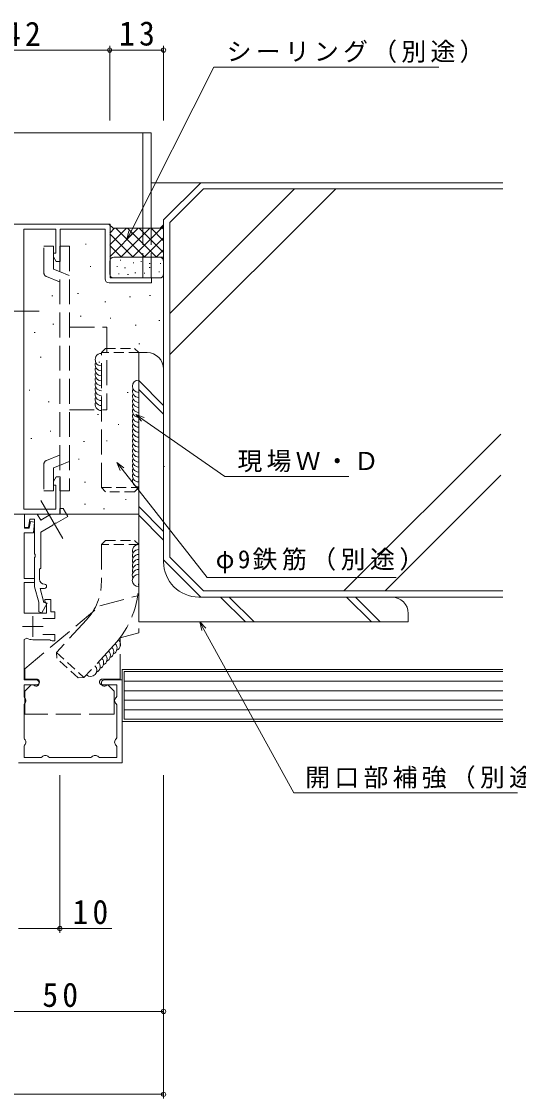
# Model space of a CAD drawing. Units: millimetres, scale not verified. Extents: x -594 to 539, y -420 to 386.
# Drawn here: x 279.1 to 398.9, y -267.4 to -7.5 of the extents above; entities that cross this region are included whole.
import ezdxf

# ---------------------------------------------------------------- set-up
doc = ezdxf.new("R2010")
doc.units = ezdxf.units.MM
doc.header["$LTSCALE"] = 2
for name, pattern in [('CHAIN2', [12, 9, -1, 1, -1]), ('DASHED1', [1.8, 1.2, -0.6]), ('DASHED3', [4, 3, -1])]:
    doc.linetypes.add(name, pattern=pattern)
for name, color, linetype, lineweight in [('0-3_YKK_11', 7, 'Continuous', 9), ('0-4_YKK_12', 2, 'Continuous', 9), ('0-5_YKK_13', 4, 'Continuous', 9), ('0-6_YKK_D', 6, 'Continuous', 9), ('0-7_YSS_K', 3, 'Continuous', 9), ('0-8_YSS_KE', 3, 'Continuous', 9)]:
    doc.layers.add(name, color=color, linetype=linetype, lineweight=lineweight)
doc.styles.add('ＭＳ ゴシック', font='')
doc.styles.get('ＭＳ ゴシック').set_extended_font_data('MS Gothic')

msp = doc.modelspace()

# ---------------------------------------------------------------- linework, layer by layer
at = {"layer": '0-3_YKK_11'}
for p, q in [((300.418, -56.392), (258.418, -56.392)), ((300.418, -69.392), (300.418, -56.392)), ((279.618, -57.592), (287.318, -57.592)), ((279.618, -125.192), (279.618, -57.592)), ((287.318, -57.592), (287.318, -63.392)), ((288.418, -57.592), (299.218, -57.592)), ((288.418, -65.392), (288.418, -57.592)), ((299.218, -57.592), (299.218, -69.592)), ((286.788, -63.392), (286.788, -64.301)), ((287.318, -63.392), (286.788, -63.392)), ((286.788, -64.301), (287.418, -65.392)), ((287.418, -65.392), (288.418, -65.392)), ((310.418, -69.392), (300.418, -69.392)), ((310.418, -70.592), (310.418, -69.392)), ((300.218, -70.592), (310.418, -70.592)), ((287.418, -117.392), (286.788, -118.483)), ((286.788, -118.483), (286.788, -119.392)), ((286.788, -119.392), (287.318, -119.392)), ((287.318, -119.392), (287.318, -125.192)), ((288.418, -117.392), (287.418, -117.392)), ((288.418, -126.392), (288.418, -117.392)), ((263.418, -126.392), (288.418, -126.392)), ((279.818, -126.392), (278.318, -126.392)), ((287.318, -125.192), (279.618, -125.192)), ((279.818, -126.392), (279.818, -129.548)), ((282.871, -126.392), (279.818, -126.392)), ((279.818, -129.792), (279.818, -126.392)), ((283.695, -127.819), (282.871, -126.392)), ((286.166, -126.392), (283.695, -127.819)), ((288.318, -126.392), (286.166, -126.392)), ((287.42, -128.555), (290.228, -126.934)), ((288.318, -124.992), (288.318, -126.392)), ((289.107, -124.992), (288.318, -124.992)), ((290.228, -126.934), (289.107, -124.992)), ((279.818, -129.548), (280.731, -129.628)), ((280.946, -129.792), (279.818, -129.792)), ((280.731, -129.628), (281.09, -127.592)), ((281.229, -128.184), (280.946, -129.792)), ((281.09, -127.592), (282.218, -127.592)), ((282.218, -128.314), (281.229, -128.184)), ((281.992, -130.892), (282.218, -128.314)), ((282.218, -127.592), (282.218, -135.934)), ((283.718, -130.692), (286.627, -129.013)), ((286.627, -129.013), (286.725, -128.817)), ((286.725, -128.817), (287.202, -128.542)), ((287.202, -128.542), (287.42, -128.555)), ((279.718, -130.892), (281.992, -130.892)), ((279.718, -141.892), (279.718, -130.892)), ((283.718, -139.392), (283.718, -130.692)), ((282.218, -135.934), (282.338, -136.117)), ((282.338, -136.667), (282.218, -136.85)), ((282.218, -136.85), (282.218, -143.904)), ((282.338, -136.117), (282.338, -136.667)), ((283.418, -139.692), (283.718, -139.392)), ((283.418, -142.092), (283.418, -139.692)), ((282.218, -141.892), (279.718, -141.892)), ((279.718, -142.892), (282.218, -142.892)), ((279.718, -150.292), (279.718, -142.892)), ((282.218, -142.892), (282.218, -141.892)), ((282.218, -143.904), (283.218, -147.636)), ((283.564, -144.292), (284.618, -144.292)), ((284.473, -147.684), (283.564, -144.292)), ((283.218, -147.636), (283.218, -149.958)), ((283.968, -150.159), (285.273, -147.898)), ((285.273, -147.898), (284.473, -147.684)), ((284.718, -146.992), (284.718, -147.492)), ((286.118, -146.992), (284.718, -146.992)), ((284.718, -147.492), (284.918, -147.775)), ((284.918, -147.775), (285.118, -148.058)), ((285.118, -148.058), (285.118, -150.292)), ((286.118, -149.992), (286.118, -146.992)), ((285.118, -150.292), (279.718, -150.292)), ((283.218, -149.958), (283.968, -150.159)), ((287.118, -149.992), (286.118, -149.992)), ((287.118, -151.592), (287.118, -149.992)), ((281.818, -150.992), (281.818, -155.992)), ((284.216, -151.592), (287.118, -151.592)), ((279.318, -153.492), (284.318, -153.492)), ((287.118, -155.392), (284.216, -155.392)), ((287.118, -156.992), (287.118, -155.392)), ((279.718, -156.665), (280.307, -156.313)), ((279.718, -166.392), (279.718, -156.665)), ((281.818, -156.692), (285.898, -156.692)), ((285.898, -156.692), (286.158, -156.842)), ((286.158, -156.842), (286.418, -156.992)), ((286.418, -156.992), (287.118, -156.992)), ((282.568, -166.392), (279.718, -166.392)), ((279.718, -167.592), (281.833, -167.592)), ((279.718, -170.454), (279.718, -167.592)), ((281.833, -167.592), (282.043, -167.678)), ((303.318, -166.392), (299.068, -166.392)), ((299.593, -167.678), (299.803, -167.592)), ((299.803, -167.592), (302.018, -167.592)), ((302.018, -167.592), (302.018, -170.367)), ((303.318, -186.392), (303.318, -166.392)), ((279.81, -170.67), (279.718, -170.454)), ((302.018, -170.367), (301.903, -170.604)), ((279.718, -172.33), (279.81, -172.114)), ((279.718, -180.454), (279.718, -172.33)), ((301.903, -172.18), (302.018, -172.417)), ((302.018, -172.417), (302.018, -180.367)), ((279.81, -180.67), (279.718, -180.454)), ((302.018, -180.367), (301.903, -180.604)), ((279.718, -182.33), (279.81, -182.114)), ((279.718, -185.092), (279.718, -182.33)), ((301.903, -182.18), (302.018, -182.417)), ((302.018, -182.417), (302.018, -185.092)), ((278.318, -186.392), (303.318, -186.392)), ((283.793, -185.092), (279.718, -185.092)), ((284.03, -184.977), (283.793, -185.092)), ((285.843, -185.092), (285.606, -184.977)), ((295.793, -185.092), (285.843, -185.092)), ((296.03, -184.977), (295.793, -185.092)), ((297.843, -185.092), (297.606, -184.977)), ((302.018, -185.092), (297.843, -185.092))]:
    msp.add_line(p, q, dxfattribs=at)
for centre, radius, start, end in [((300.218, -69.592), 1, 180, 269.99998), ((284.618, -142.092), 1.2, 180, 269.99998), ((284.618, -143.792), 0.5, 269.99998, 90), ((281.818, -153.492), 3.2, 241.82137, 270), ((282.568, -167.142), 0.75, 225.58467, 89.99997), ((299.068, -167.142), 0.75, 90.00002, 314.41531), ((279.118, -171.392), 1, 313.81306, 46.18692), ((302.518, -171.392), 1, 127.97986, 232.02013), ((279.118, -181.392), 1, 313.81306, 46.18692), ((302.518, -181.392), 1, 127.97986, 232.02013), ((284.818, -185.592), 1, 37.97986, 142.02013), ((296.818, -185.592), 1, 37.97986, 142.02013)]:
    msp.add_arc(centre, radius, start, end, dxfattribs=at)
at = {"layer": '0-4_YKK_12'}
for p, q in [((119.818, -34.392), (310.32, -34.392)), ((308.32, -57.392), (308.32, -34.392)), ((310.32, -57.392), (310.32, -34.392))]:
    msp.add_line(p, q, dxfattribs=at)
at = {"layer": '0-4_YKK_12', "linetype": 'DASHED3'}
for p, q in [((308.32, -69.392), (308.32, -57.392)), ((310.32, -69.392), (310.32, -57.392))]:
    msp.add_line(p, q, dxfattribs=at)
at = {"layer": '0-5_YKK_13', "linetype": 'DASHED3'}
for p, q in [((284.445, -68.117), (284.445, -61.74)), ((284.446, -61.74), (286.745, -61.74)), ((286.746, -61.74), (286.745, -67.241)), ((288.319, -61.739), (288.318, -120.74)), ((288.319, -61.739), (290.619, -61.74)), ((290.619, -61.74), (290.614, -120.739)), ((286.745, -67.24), (288.245, -67.846)), ((285.071, -69.044), (288.245, -70.327)), ((288.245, -67.846), (290.545, -68.776)), ((290.62, -81.24), (299.618, -81.24)), ((299.618, -81.24), (299.618, -101.24)), ((290.618, -101.24), (299.617, -101.24)), ((285.068, -113.435), (288.243, -112.153)), ((288.243, -114.634), (290.543, -113.704)), ((284.443, -114.362), (284.442, -120.739)), ((286.742, -120.739), (286.743, -115.239)), ((286.743, -115.24), (288.243, -114.634)), ((284.443, -120.739), (286.743, -120.739)), ((288.316, -120.74), (290.614, -120.74)), ((297.967, -148.505), (307.318, -146)), ((307.318, -146), (307.318, -155)), ((279.868, -163.692), (297.967, -148.505)), ((307.318, -155), (302.868, -156.192)), ((302.868, -166.192), (302.868, -156.192)), ((279.868, -166.192), (279.868, -163.692)), ((279.868, -166.192), (282.668, -166.192)), ((298.568, -166.192), (302.868, -166.192)), ((281.368, -167.592), (279.868, -169.092)), ((282.668, -167.592), (281.368, -167.592)), ((299.868, -167.592), (298.568, -167.592)), ((299.868, -167.592), (301.368, -169.092)), ((279.868, -174.692), (279.868, -169.092)), ((301.368, -174.692), (301.368, -169.092)), ((301.368, -174.692), (279.868, -174.692))]:
    msp.add_line(p, q, dxfattribs=at)
at = {"layer": '0-5_YKK_13', "linetype": 'CHAIN2'}
for p, q in [((283.318, -77.392), (253.218, -77.392)), ((289.045, -132.286), (283.743, -123.103))]:
    msp.add_line(p, q, dxfattribs=at)
at = {"layer": '0-5_YKK_13', "linetype": 'DASHED3'}
for centre, radius, start, end in [((285.445, -68.117), 1, 180, 247.99664), ((285.443, -114.363), 1, 111.99782, 179.99562), ((282.668, -166.892), 0.7, 270, 90), ((298.568, -166.892), 0.7, 90, 270)]:
    msp.add_arc(centre, radius, start, end, dxfattribs=at)
at = {"layer": '0-6_YKK_D'}
for p, q in [((300.318, -14.392), (258.318, -14.392)), ((300.318, -31.392), (300.318, -13.392)), ((300.318, -31.392), (300.318, -13.392)), ((300.318, -14.392), (313.318, -14.392)), ((313.318, -31.392), (313.318, -13.392)), ((305.409, -58.257), (325.47, -18.506)), ((325.47, -18.506), (379.709, -18.506)), ((304.49, -60.078), (304.921, -58.011)), ((304.49, -60.078), (305.409, -58.257)), ((305.897, -58.503), (304.49, -60.078)), ((306.619, -102.361), (308.295, -103.525)), ((306.619, -102.361), (308.607, -103.076)), ((307.983, -103.974), (306.619, -102.361)), ((308.295, -103.525), (328.074, -117.272)), ((302.053, -113.914), (303.311, -115.52)), ((302.053, -113.914), (303.741, -115.183)), ((302.881, -115.857), (302.053, -113.914)), ((303.311, -115.52), (323.783, -141.651)), ((328.074, -117.272), (357.994, -117.272)), ((323.783, -141.651), (369.383, -141.651)), ((322.066, -152.392), (323.048, -154.18)), ((322.066, -152.392), (323.527, -153.917)), ((322.569, -154.443), (322.066, -152.392)), ((323.048, -154.18), (344.746, -193.676)), ((288.318, -189.392), (288.318, -227.392)), ((313.318, -189.392), (313.318, -267.392)), ((313.318, -189.392), (313.318, -247.392)), ((344.746, -193.676), (398.666, -193.676)), ((278.318, -226.392), (288.318, -226.392)), ((288.318, -226.392), (300.806, -226.392)), ((263.318, -246.392), (313.318, -246.392)), ((-76.681, -266.392), (313.318, -266.392))]:
    msp.add_line(p, q, dxfattribs=at)
for centre in [(300.318, -14.392), (300.318, -14.392), (313.318, -14.392), (288.318, -226.392), (313.318, -246.392), (313.318, -266.392)]:
    msp.add_circle(centre, 0.51, dxfattribs=at)
at = {"layer": '0-7_YSS_K'}
for p, q in [((310.32, -46.392), (322.318, -46.392)), ((314.818, -87.887), (354.813, -47.892)), ((344.913, -47.892), (314.818, -77.987)), ((314.818, -56.013), (322.939, -47.892)), ((395.1, -47.892), (322.939, -47.892)), ((305.833, -64.392), (313.318, -56.907)), ((312.805, -57.08), (313.318, -57.593)), ((314.818, -56.013), (314.818, -136.771)), ((300.318, -58.593), (301.519, -57.392)), ((300.318, -61.421), (304.347, -57.392)), ((300.318, -64.25), (307.176, -57.392)), ((300.318, -58.735), (305.975, -64.392)), ((301.803, -57.392), (308.803, -64.392)), ((303.004, -64.392), (310.004, -57.392)), ((304.632, -57.392), (311.632, -64.392)), ((307.46, -57.392), (313.318, -63.25)), ((308.661, -64.392), (313.318, -59.735)), ((310.288, -57.392), (313.318, -60.421)), ((294.475, -61.244), (294.675, -61.244)), ((300.318, -61.563), (303.146, -64.392)), ((301.318, -64.392), (313.318, -64.392)), ((311.489, -64.392), (313.318, -62.563)), ((295.597, -66.63), (295.797, -66.63)), ((300.318, -65.392), (300.318, -68.392)), ((302.017, -66.605), (302.217, -66.605)), ((302.834, -65.094), (303.034, -65.094)), ((303.896, -66.973), (304.096, -66.973)), ((305.98, -65.706), (306.18, -65.706)), ((307.819, -65.42), (308.019, -65.42)), ((309.862, -65.911), (310.062, -65.911)), ((309.862, -66.891), (310.062, -66.891)), ((312.477, -65.87), (312.677, -65.87)), ((313.318, -65.392), (313.318, -68.392)), ((301.318, -69.392), (312.318, -69.392)), ((302.425, -68.362), (302.625, -68.362)), ((304.632, -68.567), (304.832, -68.567)), ((306.389, -68.117), (306.589, -68.117)), ((308.595, -68.199), (308.795, -68.199)), ((312.15, -67.872), (312.35, -67.872)), ((286.396, -73.699), (286.596, -73.699)), ((292.567, -73.138), (292.767, -73.138)), ((299.187, -75.157), (299.387, -75.157)), ((305.134, -73.923), (305.334, -73.923)), ((309.959, -73.586), (310.159, -73.586)), ((286.62, -80.543), (286.82, -80.543)), ((293.24, -78.636), (293.44, -78.636)), ((300.422, -79.085), (300.622, -79.085)), ((312.203, -79.646), (312.403, -79.646)), ((282.132, -82.563), (282.332, -82.563)), ((306.481, -80.768), (306.681, -80.768)), ((307.379, -85.256), (307.578, -85.256)), ((307.318, -87.392), (309.318, -87.392)), ((307.318, -152.392), (307.318, -87.392)), ((283.591, -88.51), (283.79, -88.51)), ((297.729, -89.744), (297.929, -89.744)), ((313.318, -137.892), (313.318, -91.392)), ((307.318, -94.14), (313.318, -100.14)), ((280.898, -96.477), (281.097, -96.477)), ((304.573, -97.038), (304.773, -97.038)), ((307.318, -96.262), (313.318, -102.262)), ((285.498, -99.282), (285.698, -99.282)), ((297.392, -102.312), (297.592, -102.312)), ((285.947, -106.351), (286.147, -106.351)), ((302.329, -104.78), (302.529, -104.78)), ((281.346, -108.146), (281.546, -108.146)), ((294.026, -108.82), (294.226, -108.82)), ((299.524, -108.707), (299.724, -108.707)), ((356.808, -144.892), (394.637, -107.062)), ((292.792, -113.083), (292.992, -113.083)), ((313.325, -114.879), (313.526, -114.879)), ((294.25, -118.694), (294.45, -118.694)), ((366.707, -144.892), (394.637, -116.962)), ((294.25, -123.968), (294.45, -123.968)), ((304.125, -122.846), (304.324, -122.846)), ((307.318, -124.546), (313.318, -130.546)), ((287.818, -126.392), (307.318, -126.392)), ((298.851, -125.09), (299.051, -125.09)), ((307.318, -126.667), (313.318, -132.667)), ((314.818, -136.771), (322.939, -144.892)), ((395.1, -144.892), (322.939, -144.892)), ((321.818, -146.392), (368.318, -146.392)), ((327.042, -146.392), (333.042, -152.392)), ((329.164, -146.392), (335.164, -152.392)), ((357.448, -146.392), (363.448, -152.392)), ((359.569, -146.392), (365.569, -152.392)), ((303.318, -163.892), (303.318, -176.392)), ((395.1, -163.892), (303.318, -163.892)), ((303.818, -164.392), (303.818, -175.892)), ((395.1, -164.392), (303.818, -164.392)), ((303.818, -166.692), (395.1, -166.692)), ((303.818, -168.992), (395.1, -168.992)), ((303.818, -171.292), (395.1, -171.292)), ((303.818, -173.592), (395.1, -173.592)), ((303.318, -176.392), (395.1, -176.392)), ((303.818, -175.892), (395.1, -175.892))]:
    msp.add_line(p, q, dxfattribs=at)
at = {"layer": '0-7_YSS_K', "linetype": 'DASHED1'}
for p, q in [((298.318, -87.392), (299.318, -86.392)), ((307.318, -87.392), (298.318, -87.392)), ((299.318, -86.392), (306.318, -86.392)), ((306.318, -86.392), (307.318, -87.392)), ((299.318, -120.984), (298.318, -119.984)), ((298.318, -119.984), (307.318, -119.984)), ((306.318, -120.984), (299.318, -120.984)), ((307.318, -119.984), (306.318, -120.984)), ((298.318, -133.713), (299.318, -132.713)), ((307.318, -133.713), (298.318, -133.713)), ((299.318, -132.713), (306.318, -132.713)), ((306.318, -132.713), (307.318, -133.713)), ((287.564, -161.148), (287.507, -159.734)), ((287.507, -159.734), (294.122, -165.838)), ((292.709, -165.894), (287.564, -161.148)), ((294.122, -165.838), (292.709, -165.894))]:
    msp.add_line(p, q, dxfattribs=at)
at = {"layer": '0-7_YSS_K', "linetype": 'DASHED3'}
for p, q in [((298.318, -119.984), (298.318, -87.392)), ((307.318, -119.984), (307.318, -87.392)), ((298.318, -133.713), (298.318, -142.739)), ((307.318, -133.713), (307.318, -142.739)), ((294.74, -151.893), (287.506, -159.733)), ((301.354, -157.997), (294.121, -165.836))]:
    msp.add_line(p, q, dxfattribs=at)
at = {"layer": '0-7_YSS_K'}
msp.add_lwpolyline([(372.318, -150.392), (372.318, -152.392), (307.318, -152.392)], dxfattribs=at)
for centre, radius, start, end in [((301.318, -65.392), 1, 90, 180), ((312.318, -65.392), 1, 0, 90), ((301.318, -68.392), 1, 180, 270), ((312.318, -68.392), 1, 270, 0), ((298.318, -89.092), 1.5, 89.99849, 269.99849), ((309.318, -91.392), 4, 0, 90), ((298.318, -90.292), 1.5, 156.4203, 269.99849), ((298.318, -91.492), 1.5, 156.4203, 269.99849), ((298.318, -92.692), 1.5, 156.4203, 269.99849), ((298.318, -93.892), 1.5, 156.4203, 269.99849), ((298.318, -95.092), 1.5, 156.4203, 269.99849), ((298.318, -96.292), 1.5, 156.4203, 269.99849), ((307.318, -95.517), 1.5, 90, 270), ((307.318, -96.717), 1.5, 156.42181, 270), ((298.318, -97.492), 1.5, 156.4203, 269.99849), ((298.318, -98.692), 1.5, 156.4203, 269.99849), ((307.318, -97.917), 1.5, 156.42181, 270), ((307.318, -99.117), 1.5, 156.42181, 270), ((298.318, -99.892), 1.5, 156.4203, 269.99849), ((307.318, -100.317), 1.5, 156.42181, 270), ((307.318, -101.517), 1.5, 156.42181, 270), ((307.318, -102.717), 1.5, 156.42181, 270), ((307.318, -103.917), 1.5, 156.42181, 270), ((307.318, -105.117), 1.5, 156.42181, 270), ((307.318, -106.317), 1.5, 156.42181, 270), ((307.318, -107.517), 1.5, 156.42181, 270), ((307.318, -108.717), 1.5, 156.42181, 270), ((307.318, -109.917), 1.5, 156.42181, 270), ((307.318, -111.117), 1.5, 156.42181, 270), ((307.318, -112.317), 1.5, 156.42181, 270), ((307.318, -113.517), 1.5, 156.42181, 270), ((307.318, -114.717), 1.5, 156.42181, 270), ((307.318, -115.917), 1.5, 156.42181, 270), ((307.318, -117.117), 1.5, 156.42181, 270), ((307.318, -118.317), 1.5, 156.42181, 270), ((307.302, -136.413), 1.5, 89.65538, 203.23355), ((307.309, -135.213), 1.5, 89.65538, 203.23355), ((307.287, -138.813), 1.5, 89.65538, 203.23355), ((307.294, -137.613), 1.5, 89.65538, 203.23355), ((307.273, -141.213), 1.5, 89.65538, 203.23355), ((307.28, -140.013), 1.5, 89.65538, 203.23355), ((321.818, -137.892), 8.5, 180, 270), ((307.266, -142.413), 1.5, 89.65538, 269.65538), ((368.318, -150.392), 4, 0, 90), ((300.605, -158.74), 1.5, 294.01303, 45.68797), ((301.414, -157.854), 1.5, 294.01303, 47.5912), ((298.177, -161.398), 1.5, 294.01303, 46.21103), ((298.986, -160.512), 1.5, 294.01303, 45.98065), ((299.796, -159.626), 1.5, 294.01303, 45.75026), ((295.749, -164.056), 1.5, 227.5912, 46.90204), ((296.558, -163.17), 1.5, 294.01303, 46.67171), ((297.368, -162.284), 1.5, 294.01303, 46.44138)]:
    msp.add_arc(centre, radius, start, end, dxfattribs=at)
at = {"layer": '0-7_YSS_K', "linetype": 'DASHED3'}
for radius in [13.5, 22.5]:
    msp.add_arc((284.818, -142.739), radius, 317.3033, 0.00006, dxfattribs=at)
at = {"layer": '0-8_YSS_KE'}
for p, q in [((313.318, -55.392), (322.318, -46.392)), ((322.318, -46.392), (395.1, -46.392)), ((300.23, -56.48), (301.142, -57.392)), ((313.318, -56.568), (312.494, -57.392)), ((301.142, -57.392), (312.494, -57.392))]:
    msp.add_line(p, q, dxfattribs=at)
msp.add_lwpolyline([(313.318, -55.392), (313.318, -137.392), (322.318, -146.392), (395.1, -146.392)], dxfattribs=at)

# ---------------------------------------------------------------- texts
at = {"layer": '0-6_YKK_D', "color": 7, "attachment_point": 7, "style": 'ＭＳ ゴシック'}
for s, insert, char_height in [('\\T1.27;\\W0.95;42', (275.094, -13.392), 5.865), ('\\T1.27;\\W0.95;13', (302.594, -13.392), 5.865), ('\\T1.17;シーリング（別途）', (328.51, -17.506), 4.399), ('\\T1.17;現場Ｗ・Ｄ', (331.114, -116.272), 4.399), ('\\T1.18;φ9鉄筋（別途）', (325.863, -140.651), 4.399), ('\\T1.17;開口部補強（別途）', (347.466, -192.676), 4.399), ('\\T1.27;\\W0.95;10', (291.358, -225.392), 5.865), ('\\T1.27;\\W0.95;50', (284.094, -245.392), 5.865)]:
    msp.add_mtext(s, dxfattribs=dict(at, insert=insert, char_height=char_height))

doc.saveas('drawing.dxf')
